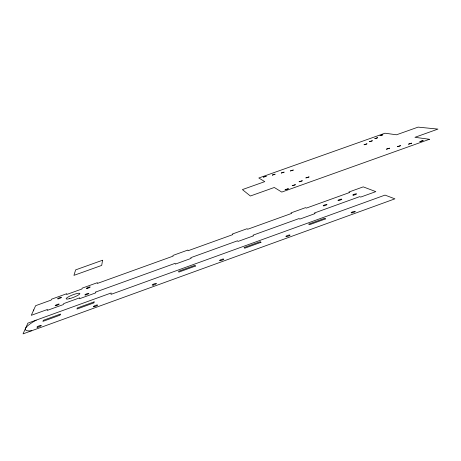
<?xml version="1.0" encoding="UTF-8"?>
<svg xmlns="http://www.w3.org/2000/svg" width="461" height="461" viewBox="0 0 461 461"><rect width="100%" height="100%" fill="white"/><g stroke="black" fill="none" stroke-linecap="round" stroke-linejoin="round"><path stroke-width="0.69" d="M33.365 310.818L33.814 309.855M36.171 320.141L111.17 292.977L111.043 294.36L385.021 195.101L394.904 198.841L23.05 333.879L27.873 323.138L36.171 320.141A30.806 5.86 -21.7 0 0 25.539 328.341L25.516 328.388A30.852 5.866 -21.7 0 0 31.751 330.721M102.544 260.246L101.708 265.409L73.933 275.367L75.639 269.881L102.544 260.246M94.119 301.886L93.946 302.877L77.004 309.02L77.258 308L94.119 301.886M95.802 292.003L95.652 292.902L79.54 298.722L79.765 297.8L63.67 303.615L63.364 304.571L47.131 310.437L47.512 309.458L31.296 315.318L35.618 305.695L51.113 300.111L51.453 299.218L66.822 293.68L66.545 294.544L81.931 289.001L82.133 288.165L97.398 282.662L97.259 283.475L173.094 256.137L172.904 255.452L187.846 250.069L188.105 250.726L232.822 234.609L232.373 234.021L247.113 228.708L247.626 229.273L291.727 213.374L291.029 212.884L305.568 207.646L306.323 208.113L349.824 192.433L348.885 192.035L363.228 186.866L375.819 191.626L360.727 197.078L359.695 196.64L314.293 213.045L315.128 213.564L299.817 219.096L299.051 218.554L252.997 235.196L253.556 235.819L238.026 241.431L237.53 240.786L190.802 257.67L191.085 258.402L175.324 264.101L175.117 263.34L95.802 292.003M423.089 140.582L419.913 141.579L423.089 140.582M60.328 314.131L59.993 315.186L42.919 321.375L43.34 320.291L60.328 314.131M411.696 143.169L408.555 144.155L411.696 143.169M400.505 145.705L397.399 146.684L400.505 145.705M389.516 148.2L386.445 149.168L389.516 148.2M382.814 134.791L380.095 135.655L382.814 134.791M377.617 137.758L374.868 138.628L377.617 137.758M372.315 140.784L369.543 141.665L372.315 140.784M366.91 143.872L364.115 144.754L366.91 143.872M308.991 176.943L305.931 177.906L308.991 176.943M302.243 180.798L299.154 181.767L302.243 180.798M295.345 184.734L292.228 185.714L295.345 184.734M288.292 188.762L285.146 189.748L288.292 188.762M293.242 170.057L290.459 170.939L293.242 170.057M284.074 172.137L281.319 173.008L284.074 172.137M275.05 174.183L272.342 175.094L275.05 174.183M266.176 176.2L263.485 177.105L266.176 176.2M195.383 266.101L178.833 272.099L178.591 271.27L195.066 265.3L195.383 266.101M260.955 242.33L244.653 248.237L244.105 247.522L260.327 241.645L260.955 242.33M325.529 218.912L309.481 224.732L308.628 224.138L324.607 218.347L325.529 218.912M429.439 139.28L281.775 192.076L274.283 187.477L250.375 196.006L242.405 189.592L264.77 181.64L258.817 177.992L384.975 133.212L396.523 134.785L418.092 127.121L437.95 129.097L414.952 137.303L429.439 139.28M85.809 294.902A2.132 0.386 -21.1 0 0 88.881 293.432A2.132 0.386 -21.1 0 0 85.971 294.13A2.132 0.386 -21.1 0 0 85.809 294.902M58.449 298.797A2.086 0.363 -21.3 0 0 61.492 297.362A2.086 0.363 -21.3 0 0 58.708 298.031A2.086 0.363 -21.3 0 0 58.449 298.797M69.225 298.734A7.382 1.308 -21.2 0 0 79.891 293.657A7.382 1.308 -21.2 0 0 69.893 296.066A7.382 1.308 -21.2 0 0 69.225 298.734M56.04 305.655A2.155 0.386 -21.4 0 0 59.192 304.156A2.155 0.386 -21.4 0 0 56.323 304.836A2.155 0.386 -21.4 0 0 56.04 305.655M87.227 288.419A2.063 0.363 -21 0 0 90.195 287.013A2.063 0.363 -21 0 0 87.377 287.693A2.063 0.363 -21 0 0 87.227 288.419M338.916 200.443A2 0.357 -17.9 0 0 341.797 199.227A2 0.357 -17.9 0 0 338.968 199.774A2 0.357 -17.9 0 0 338.916 200.443M324.083 205.802A2 0.363 -18.1 0 0 326.987 204.575A2 0.363 -18.1 0 0 324.187 205.11A2 0.363 -18.1 0 0 324.083 205.802M353.702 195.107A2 0.357 -17.7 0 0 356.56 193.902A2 0.357 -17.7 0 0 353.696 194.461A2 0.357 -17.7 0 0 353.702 195.107M153.317 285.071A2.259 0.449 -20.5 0 0 156.435 283.521A2.259 0.449 -20.5 0 0 153.196 284.281A2.259 0.449 -20.5 0 0 153.317 285.071M220.335 260.667A2.224 0.449 -19.5 0 0 223.723 259.226A2.224 0.449 -19.5 0 0 220.882 259.67A2.224 0.449 -19.5 0 0 220.335 260.667M286.754 236.556A2.201 0.444 -18.6 0 0 290.021 235.162A2.201 0.444 -18.6 0 0 287.024 235.669A2.201 0.444 -18.6 0 0 286.754 236.556M37.86 327.206A2.357 0.449 -21.9 0 0 41.323 325.529A2.357 0.449 -21.9 0 0 38.24 326.227A2.357 0.449 -21.9 0 0 37.86 327.206M352.158 212.821A2.196 0.432 -17.7 0 0 355.298 211.466A2.196 0.432 -17.7 0 0 352.158 212.037A2.196 0.432 -17.7 0 0 352.158 212.821M94.309 306.721A2.305 0.449 -21.2 0 0 97.605 305.107A2.305 0.449 -21.2 0 0 94.442 305.839A2.305 0.449 -21.2 0 0 94.309 306.721"/></g></svg>
